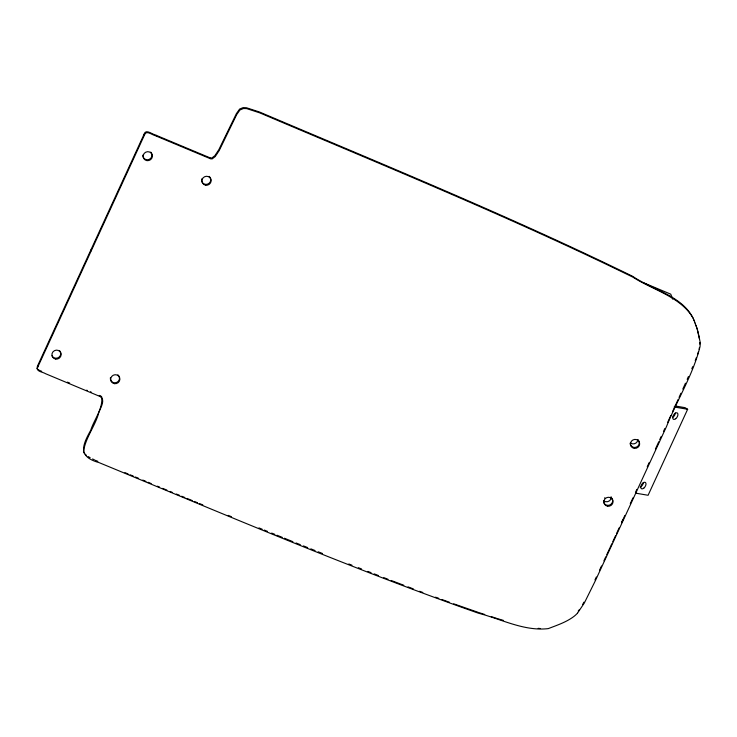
<?xml version="1.0" encoding="UTF-8"?>
<svg xmlns="http://www.w3.org/2000/svg" width="737" height="737" viewBox="0 0 737 737"><rect width="100%" height="100%" fill="white"/><g stroke="black" fill="none" stroke-linecap="round" stroke-linejoin="round"><path stroke-width="1.11" d="M699.118 349.274L699.477 347.403M697.672 354.156L698.538 351.475M695.24 360.577L696.456 357.482M691.822 368.73L692.716 366.667M687.179 379.334L688.413 376.552M682.812 389.09L685.456 383.203M679.053 397.4L680.933 393.245M672.595 411.578L674.429 407.543M675.35 405.525L678.114 399.472M667.575 422.55L670.771 415.567M693.996 320.328C684.065 296.173 652.356 289.853 632.678 276.329C510.557 216.577 384.585 165.125 259.498 112.006L246.342 107.722L243.09 107.63L239.617 109.067L236.356 113.691L218.834 149.694L214.863 155.691L211.777 158.04L210.082 157.847L154.761 134.705C151.665 134.023 145.576 128.699 144.102 134.189L37.458 366.114L36.942 368.693L38.821 370.057M693.13 318.108C680.592 296.67 652.825 290.028 633.028 277.223C510.907 217.461 384.935 166.009 259.848 112.899L246.692 108.606L243.44 108.514L239.967 109.96L236.706 114.585L219.184 150.588L215.204 156.585L212.127 158.934L210.432 158.741L155.111 135.599C152.015 134.917 145.926 129.592 144.452 135.074L37.9 366.805C34.934 371.494 43.207 371.982 45.62 373.733L100.656 396.755C106.082 400.956 99.117 409.514 98.251 414.581C94.262 427.267 85.17 438.662 83.484 451.818M624.856 515.485L621.512 522.754L622.857 519.834M630.282 503.703L632.972 497.834M635.441 492.482L636.86 489.405M647.224 466.871L649.205 462.532M655.414 449.036L658.758 441.767M659.781 439.538L661.153 436.534M663.447 431.541L664.829 428.538M674.908 405.93L685.014 407.653L687.639 409.275L648.099 495.273L635.745 493.164M609.978 547.766L611.821 543.777M612.742 541.787L615.496 535.808M616.418 533.818L619.181 527.821M603.916 560.829L605.786 556.803M606.717 554.795L609.517 548.761M599.577 570.134L601.503 565.998M594.971 579.927L596.344 577.007M582.654 604.478L583.962 602.147M578.232 611.084L579.429 609.573M577.421 613.267L584.312 603.041L595.312 580.811L666.552 426.437C677.211 399.74 693.102 374.636 700.03 346.611A33.165 32.041 -21.4 0 0 700.086 341.756L697.239 329.227M538.157 628.339L540.267 628.541M674.162 406.981L687.639 409.275M497.853 618.758L503.371 620.379M479.271 612.705L484.734 614.483M491.293 616.62L496.756 618.398M453.706 603.815L478.184 612.346M435.576 597.173L438.773 598.343M441.979 599.513L449.441 602.249M391.172 580.47L403.821 585.27M408.04 586.873L413.31 588.872M419.629 591.277L422.789 592.474M348.794 563.971L351.973 565.205M358.339 567.693L361.517 568.927M367.874 571.415L371.052 572.649M374.23 573.893L378.477 575.551M383.774 577.615L388.012 579.273M296.071 542.966L300.291 544.652M303.451 545.914L307.67 547.591M310.83 548.853L315.049 550.539M318.209 551.801L322.428 553.478M258.954 527.904L262.132 529.194M264.251 530.06L267.439 531.349M271.677 533.072L274.864 534.362M276.983 535.219L282.289 537.374M284.408 538.231L292.893 541.677M176.373 494.039L179.552 495.347M181.671 496.222L184.84 497.521M186.958 498.396L192.246 500.57M194.365 501.446L197.534 502.754M199.653 503.62L202.822 504.928M228.221 515.375L231.39 516.683M124.931 472.638L128.081 473.946M130.182 474.821L133.323 476.13M135.424 477.005L138.574 478.322M142.775 480.063L145.917 481.381M148.017 482.247L151.168 483.564M157.46 486.18L159.56 487.056M162.711 488.364L166.903 490.114M170.054 491.422L172.154 492.298M644.267 283.082L670.762 294.164L672.706 299.121M67.472 382.125L69.665 383.047M86.671 390.159L87.261 390.407M90.485 391.752L91.112 392.02M99.246 395.419L99.762 395.64M40.83 370.96L41.733 371.347M95.405 460.293L97.874 461.362M39.383 370.315L40.047 370.619M92.567 458.967L94.465 459.851M100.877 396.119L101.42 396.488M88.127 456.535L90.154 457.714M85.188 454.278L86.487 455.392M101.669 396.736C103.263 408.409 94.189 419.371 90.734 430.224C82.277 445.461 77.578 456.719 99.044 462.606C224.849 514.49 350.084 568.126 478.534 613.239C501.252 619.098 524.274 631.443 548.273 628.615C557.006 625.243 566.136 622.268 573.718 616.593A33.165 32.041 -21.4 0 0 577.421 613.267M83.53 452.057L84.211 453.172M209.796 157.736L210.146 158.621M156.253 135.332L156.603 136.216M144.102 134.189L144.452 135.074M90.872 249.944L91.222 250.838M100.306 395.87L100.656 396.755M37.651 365.699L38.002 366.593M693.646 319.434L694.807 322.438M694.457 321.553L695.581 324.473M695.231 323.58L696.308 326.417M695.958 325.533L696.972 328.297M696.622 327.412L697.589 330.121M697.792 330.987L699.597 339.26M699.8 342.465A33.165 32.041 -21.4 0 1 699.782 344.087M59.476 350.536A4.625 4.468 -21.4 0 1 58.831 357.334A4.625 4.468 -21.4 0 1 52.041 355.833M117.911 374.829A4.625 4.468 -21.4 0 1 116.547 382.485A4.625 4.468 -21.4 0 1 110.366 377.768M150.726 152.089A4.625 4.468 -21.4 0 1 149.031 159.45A4.625 4.468 -21.4 0 1 142.812 155.175M209.151 176.383A4.625 4.468 -21.4 0 1 210.1 182.131A4.625 4.468 -21.4 0 1 204.389 184.057A4.625 4.468 -21.4 0 1 201.698 178.907M637.68 439.51A4.625 4.468 -21.4 0 1 636.74 446.981A4.625 4.468 -21.4 0 1 630.098 443.342M610.724 497.134A4.625 4.468 -21.4 0 1 610.125 504.863A4.625 4.468 -21.4 0 1 603.483 500.773M604.58 498.055A4.625 4.468 -21.4 0 1 604.884 497.724M637.883 439.851A4.625 4.468 -21.4 0 1 630.356 442.946M611.295 496.978A4.625 4.468 -21.4 0 1 603.704 500.801M643.383 482.422A3.703 2.045 -58.2 0 1 640.14 487.139M675.313 412.969A3.703 2.045 -58.2 0 1 672.595 417.437M55.763 359.076A4.625 4.468 -21.4 0 0 60.83 352.94A4.625 4.468 -21.4 0 0 52.953 351.862A4.625 4.468 -21.4 0 0 55.763 359.076M114.53 383.664A4.625 4.468 -21.4 0 0 119.587 377.528A4.625 4.468 -21.4 0 0 111.711 376.45A4.625 4.468 -21.4 0 0 114.53 383.664M147.013 160.629A4.625 4.468 -21.4 0 0 152.071 154.503A4.625 4.468 -21.4 0 0 144.194 153.416A4.625 4.468 -21.4 0 0 147.013 160.629M205.77 185.217A4.625 4.468 -21.4 0 0 210.828 179.091A4.625 4.468 -21.4 0 0 202.961 178.004A4.625 4.468 -21.4 0 0 205.77 185.217M634.299 448.345A4.625 4.468 -21.4 0 0 639.366 442.209A4.625 4.468 -21.4 0 0 631.489 441.131A4.625 4.468 -21.4 0 0 634.299 448.345M607.684 506.218A4.625 4.468 -21.4 0 0 612.751 500.091A4.625 4.468 -21.4 0 0 604.874 499.004A4.625 4.468 -21.4 0 0 607.684 506.218M643.779 488.18A3.703 2.045 -58.2 0 0 645.437 482.477A3.703 2.045 -58.2 0 0 640.96 486.005A3.703 2.045 -58.2 0 0 643.779 488.18M675.709 418.727A3.703 2.045 -58.2 0 0 677.377 413.015A3.703 2.045 -58.2 0 0 672.89 416.543A3.703 2.045 -58.2 0 0 675.709 418.727"/></g></svg>
